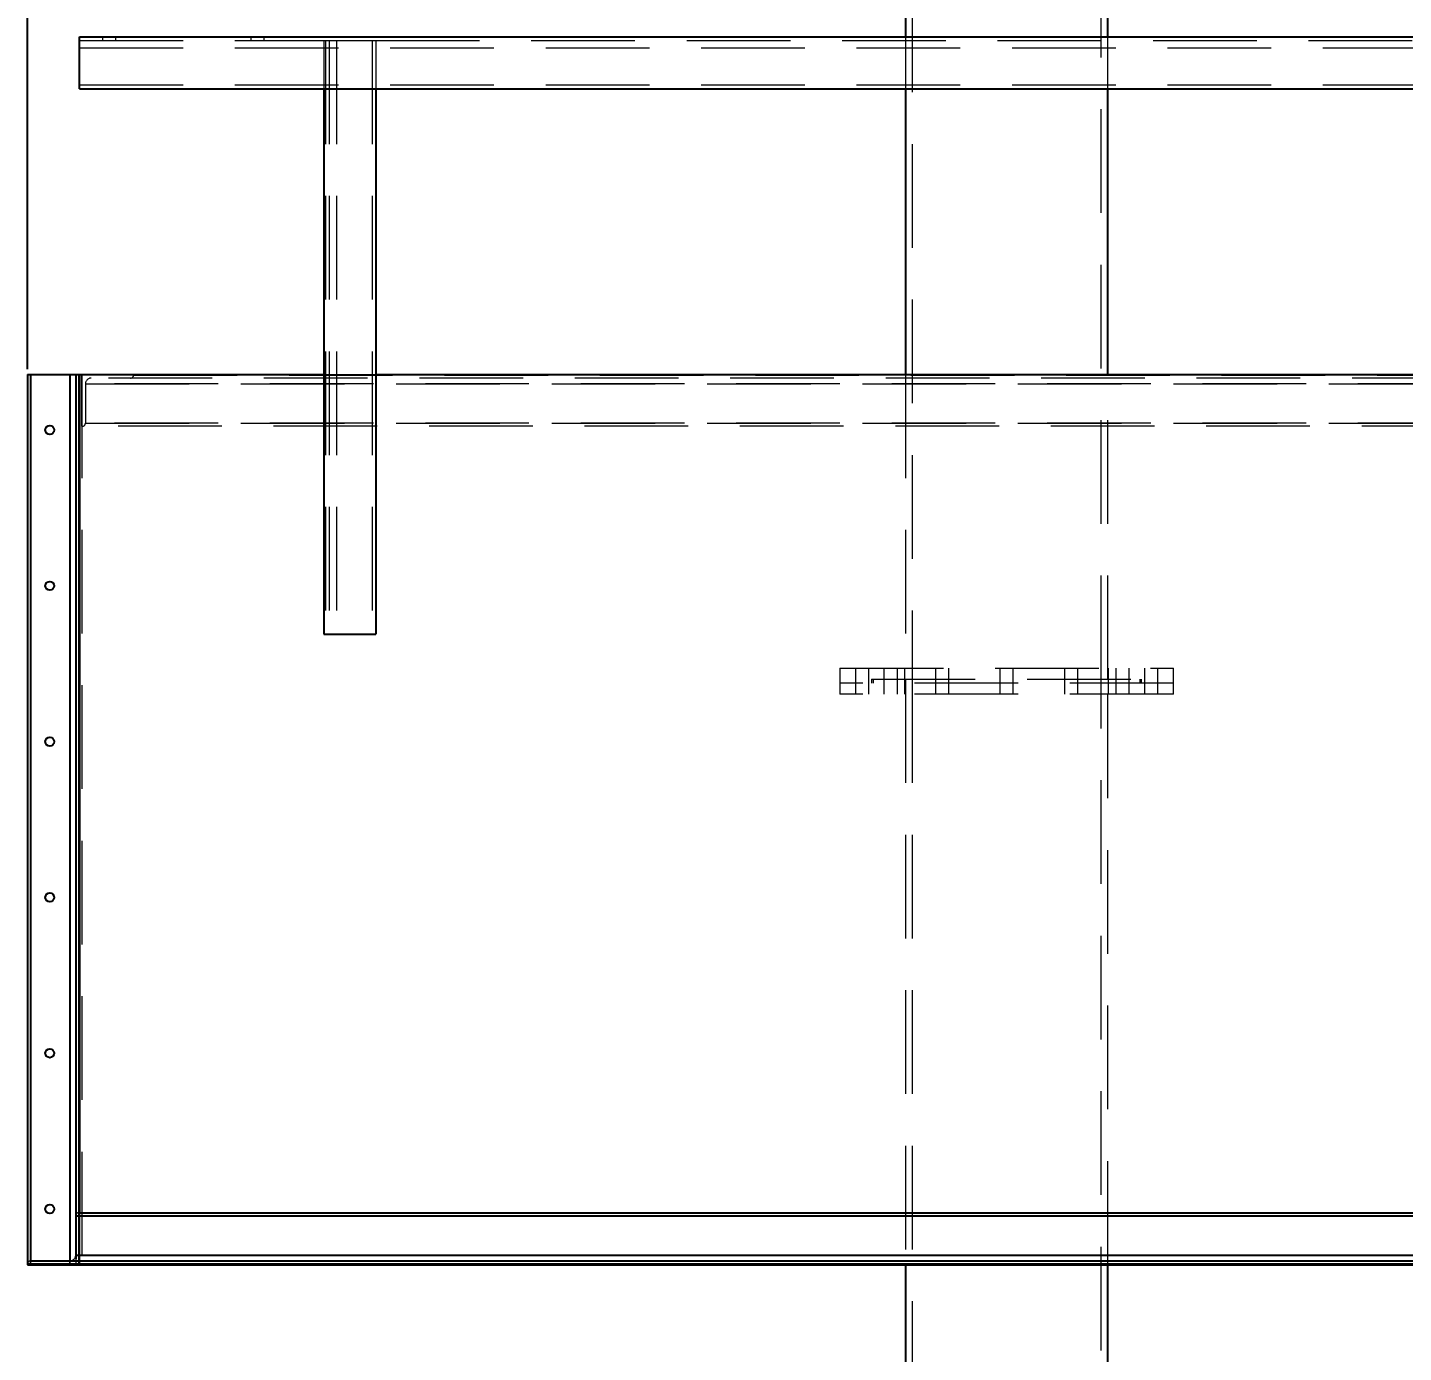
# Model space of a CAD drawing. Header units: millimetres. Extents: x 122 to 2816, y -707 to 556.
# Drawn here: x 656.06 to 672.92, y 318.01 to 334.25 of the extents above; entities that cross this region are included whole.
import ezdxf

# ---------------------------------------------------------------- set-up
doc = ezdxf.new("R2010")
doc.units = ezdxf.units.MM
doc.header["$PDSIZE"] = -1
doc.linetypes.add('HIDDEN', pattern=[1.905, 1.27, -0.635])
doc.layers.add('FORMAT', color=7, linetype='Continuous')
doc.styles.add('SLDTEXTSTYLE7', font='TXT', dxfattribs={"width": 0.75})
doc.dimstyles.new('SLDDIMSTYLE3', dxfattribs={"dimtxt": 1.852083, "dimasz": 1.852083, "dimexe": 0, "dimexo": 0.625, "dimgap": 0.463021, "dimtad": 1, "dimdec": 0, "dimlfac": 110, "dimrnd": 1e-09, "dimzin": 12, "dimtxsty": 'SLDTEXTSTYLE7', "dimsah": 1, "dimcen": 2.5, "dimazin": 3, "dimtfac": 1, "dimtdec": 0, "dimtmove": 0, "dimatfit": 3, "dimfrac": 2, "dimtzin": 12})

# ---------------------------------------------------------------- blocks, each defined once
blk = doc.blocks.new('*D1069')
at = {"layer": 'Defpoints', "color": 0}
for p in [(656.057, 351.904), (656.057, 329.997), (680.057, 329.997)]:
    blk.add_point(p, dxfattribs=at)
at = {"layer": 'FORMAT', "color": 0, "lineweight": -2}
for p, q in [((656.057, 330.06), (656.057, 351.904)), ((678.205, 351.904), (657.909, 351.904)), ((680.057, 330.06), (680.057, 351.904))]:
    blk.add_line(p, q, dxfattribs=at)
at = {"layer": 'FORMAT', "color": 0}
for points in [[(657.909, 352.212), (657.909, 351.595), (656.057, 351.904)], [(678.205, 352.212), (678.205, 351.595), (680.057, 351.904)]]:
    blk.add_solid(points, dxfattribs=at)
at = {"layer": 'FORMAT', "color": 0, "insert": (668.97, 354.219), "char_height": 1.8521, "attachment_point": 2, "style": 'SLDTEXTSTYLE7'}
blk.add_mtext('\\A1;2640', dxfattribs=at)

msp = doc.modelspace()

# ---------------------------------------------------------------- linework, layer by layer
at = {"color": 7, "linetype": 'HIDDEN', "lineweight": 18}
for p, q in [((666.90068, 338.533838), (666.90068, 326.26111)), ((669.213953, 326.26111), (669.213953, 338.533838)), ((656.69368, 334.088383), (659.69041, 334.088383)), ((656.975499, 334.133838), (656.975499, 334.088383)), ((657.139135, 334.088383), (657.139135, 334.133838)), ((658.79368, 334.133838), (658.79368, 334.088383)), ((658.957317, 334.088383), (658.957317, 334.133838)), ((659.69041, 334.088383), (659.69041, 333.497474)), ((659.69041, 334.088383), (660.326773, 334.088383)), ((659.708592, 334.088383), (659.708592, 326.815656)), ((659.754046, 334.088383), (659.754046, 326.815656)), ((659.844955, 334.088383), (659.844955, 326.815656)), ((660.281319, 334.088383), (660.281319, 326.815656)), ((660.326773, 334.088383), (660.326773, 333.497474)), ((660.326773, 334.088383), (675.78786, 334.088383)), ((666.816408, 334.133838), (666.816408, 333.497474)), ((669.298226, 333.497474), (669.298226, 334.133838)), ((656.69368, 333.997474), (679.420953, 333.997474)), ((656.69368, 333.542928), (679.420953, 333.542928)), ((656.09368, 319.088383), (656.09368, 329.997474)), ((656.575499, 319.088383), (656.575499, 329.997474)), ((656.684589, 319.088383), (656.684589, 329.997474)), ((656.720953, 329.997474), (656.720953, 319.088383)), ((656.720953, 329.36111), (656.720953, 329.997474)), ((679.348226, 329.879292), (656.766408, 329.879292)), ((656.766408, 329.879292), (656.766408, 329.397474)), ((656.766408, 329.879292), (679.348226, 329.879292)), ((679.275499, 329.952019), (656.839135, 329.952019)), ((657.357317, 329.997474), (657.357317, 329.988383)), ((678.757317, 329.988383), (657.357317, 329.988383)), ((657.357317, 329.988383), (678.757317, 329.988383)), ((659.69041, 329.997474), (660.326773, 329.997474)), ((666.816408, 329.997474), (666.816408, 326.26111)), ((669.298226, 326.26111), (669.298226, 329.997474)), ((679.39368, 329.36111), (656.720953, 329.36111)), ((679.348226, 329.397474), (656.766408, 329.397474)), ((656.766408, 329.397474), (679.348226, 329.397474)), ((666.011862, 326.397474), (670.102771, 326.397474)), ((666.011862, 326.397474), (666.011862, 326.215656)), ((666.202902, 326.397474), (666.202902, 326.215656)), ((666.366539, 326.215656), (666.366539, 326.397474)), ((666.553987, 326.397474), (666.553987, 326.215656)), ((666.717623, 326.215656), (666.717623, 326.397474)), ((666.807317, 326.397474), (666.807317, 326.26111)), ((667.186619, 326.397474), (667.186619, 326.215656)), ((667.350255, 326.215656), (667.350255, 326.397474)), ((667.975499, 326.397474), (667.975499, 326.215656)), ((668.139135, 326.215656), (668.139135, 326.397474)), ((668.764378, 326.397474), (668.764378, 326.215656)), ((668.928014, 326.215656), (668.928014, 326.397474)), ((669.307317, 326.26111), (669.307317, 326.397474)), ((669.39701, 326.397474), (669.39701, 326.215656)), ((669.560647, 326.215656), (669.560647, 326.397474)), ((669.748095, 326.397474), (669.748095, 326.215656)), ((669.911731, 326.215656), (669.911731, 326.397474)), ((670.102771, 326.215656), (670.102771, 326.397474)), ((670.102771, 326.215656), (666.011862, 326.215656)), ((666.011862, 326.215656), (666.011862, 326.079292)), ((666.202902, 326.215656), (666.202902, 326.079292)), ((666.366539, 326.079292), (666.366539, 326.215656)), ((666.402771, 326.26111), (669.711862, 326.26111)), ((666.402771, 326.26111), (666.402771, 326.215656)), ((666.420953, 326.26111), (666.420953, 326.215656)), ((666.553987, 326.215656), (666.553987, 326.079292)), ((666.717623, 326.079292), (666.717623, 326.215656)), ((666.807317, 326.26111), (666.807317, 326.079292)), ((666.816408, 326.26111), (666.816408, 319.088383)), ((666.90068, 326.26111), (666.90068, 298.988383)), ((667.186619, 326.215656), (667.186619, 326.079292)), ((667.350255, 326.079292), (667.350255, 326.215656)), ((667.975499, 326.215656), (667.975499, 326.079292)), ((668.139135, 326.079292), (668.139135, 326.215656)), ((668.764378, 326.215656), (668.764378, 326.079292)), ((668.928014, 326.079292), (668.928014, 326.215656)), ((669.213953, 298.988383), (669.213953, 326.26111)), ((669.298226, 319.088383), (669.298226, 326.26111)), ((669.307317, 326.079292), (669.307317, 326.26111)), ((669.39701, 326.215656), (669.39701, 326.079292)), ((669.560647, 326.079292), (669.560647, 326.215656)), ((669.69368, 326.215656), (669.69368, 326.26111)), ((669.711862, 326.215656), (669.711862, 326.26111)), ((669.748095, 326.215656), (669.748095, 326.079292)), ((669.911731, 326.079292), (669.911731, 326.215656)), ((670.102771, 326.079292), (670.102771, 326.215656)), ((670.102771, 326.079292), (666.011862, 326.079292)), ((679.466408, 319.688383), (656.648226, 319.688383)), ((656.648226, 319.688383), (656.665692, 319.688383)), ((656.684589, 319.724747), (656.69368, 319.724747)), ((656.684589, 319.720098), (656.684589, 319.088383)), ((656.69368, 319.723687), (656.69368, 319.088383)), ((680.057317, 319.097474), (656.057317, 319.097474)), ((656.057317, 319.097474), (656.057321, 319.097474)), ((656.09368, 319.133838), (656.093767, 319.133838)), ((656.09368, 319.133837), (656.09368, 319.088383)), ((656.575499, 319.133838), (656.575499, 319.088383)), ((679.466408, 319.206565), (656.648226, 319.206565)), ((656.648226, 319.206565), (656.665692, 319.206565)), ((656.648226, 319.161347), (656.648226, 319.088383))]:
    msp.add_line(p, q, dxfattribs=at)
at = {"color": 7, "linetype": 'Continuous', "lineweight": 25}
for p, q in [((666.816408, 336.170201), (666.816408, 334.133838)), ((669.298226, 334.133838), (669.298226, 336.170201)), ((656.69368, 333.497474), (656.69368, 334.133838)), ((656.69368, 334.133838), (679.420953, 334.133838)), ((656.69368, 333.497474), (679.420953, 333.497474)), ((659.69041, 333.497474), (659.69041, 326.815656)), ((660.326773, 333.497474), (660.326773, 326.815656)), ((666.816408, 333.497474), (666.816408, 329.997474)), ((669.298226, 329.997474), (669.298226, 333.497474)), ((656.057317, 329.997474), (656.057317, 319.088383)), ((656.057317, 329.997474), (656.09368, 329.997474)), ((656.09368, 329.997474), (656.575499, 329.997474)), ((656.575499, 329.997474), (656.648226, 329.997474)), ((656.648226, 329.997474), (656.648226, 319.161347)), ((656.648226, 329.997474), (656.684589, 329.997474)), ((656.684589, 329.997474), (656.69368, 329.997474)), ((656.69368, 329.997474), (659.69041, 329.997474)), ((656.69368, 329.997474), (656.69368, 319.723687)), ((660.326773, 329.997474), (675.78786, 329.997474)), ((659.69041, 326.815656), (660.326773, 326.815656)), ((656.69368, 319.724747), (674.594396, 319.724747)), ((656.057321, 319.088383), (674.594396, 319.088383)), ((656.093767, 319.133838), (674.594396, 319.133838)), ((666.816408, 319.088383), (666.816408, 314.159149)), ((669.298226, 314.433637), (669.298226, 319.088383))]:
    msp.add_line(p, q, dxfattribs=at)
at = {"color": 8, "linetype": 'Continuous', "lineweight": 25}
for p, q in [((656.09368, 329.997474), (656.09368, 319.133837)), ((656.575499, 329.997474), (656.575499, 319.133838)), ((656.684589, 329.997474), (656.684589, 319.720098)), ((656.665692, 319.688383), (674.594396, 319.688383)), ((656.057321, 319.097474), (674.594396, 319.097474)), ((656.665692, 319.206565), (674.594396, 319.206565))]:
    msp.add_line(p, q, dxfattribs=at)
at = {"color": 7, "linetype": 'Continuous', "lineweight": 25}
for centre in [(656.330044, 329.315656), (656.330044, 327.406565), (656.330044, 325.497474), (656.330044, 323.588383), (656.330044, 321.679292), (656.330044, 319.770201)]:
    msp.add_circle(centre, 0.054545, dxfattribs=at)
at = {"color": 7, "linetype": 'HIDDEN', "lineweight": 18}
for centre, radius, start, end in [((656.839135, 329.879292), 0.072727, 90, 180), ((657.320953, 329.988383), 0.036364, 270, 0), ((656.730044, 329.397474), 0.036364, 270, 0), ((656.684589, 319.688383), 0.036364, 90, 180), ((656.09368, 319.097474), 0.036364, 90, 180), ((656.575499, 319.206565), 0.072727, 270, 0)]:
    msp.add_arc(centre, radius, start, end, dxfattribs=at)

# ---------------------------------------------------------------- dimensions: what is measured, and where the dimension line sits
at = {"layer": 'FORMAT'}
dim = msp.add_linear_dim(base=(656.057317, 351.903802), p1=(680.057317, 329.997474), p2=(656.057317, 329.997474), dimstyle='SLDDIMSTYLE3', dxfattribs=at)
dim.commit()
dim.dimension.update_dxf_attribs({"geometry": '*D1069', "text_midpoint": (668.970272, 351.903802), "dimtype": 160})

doc.saveas('drawing.dxf')
